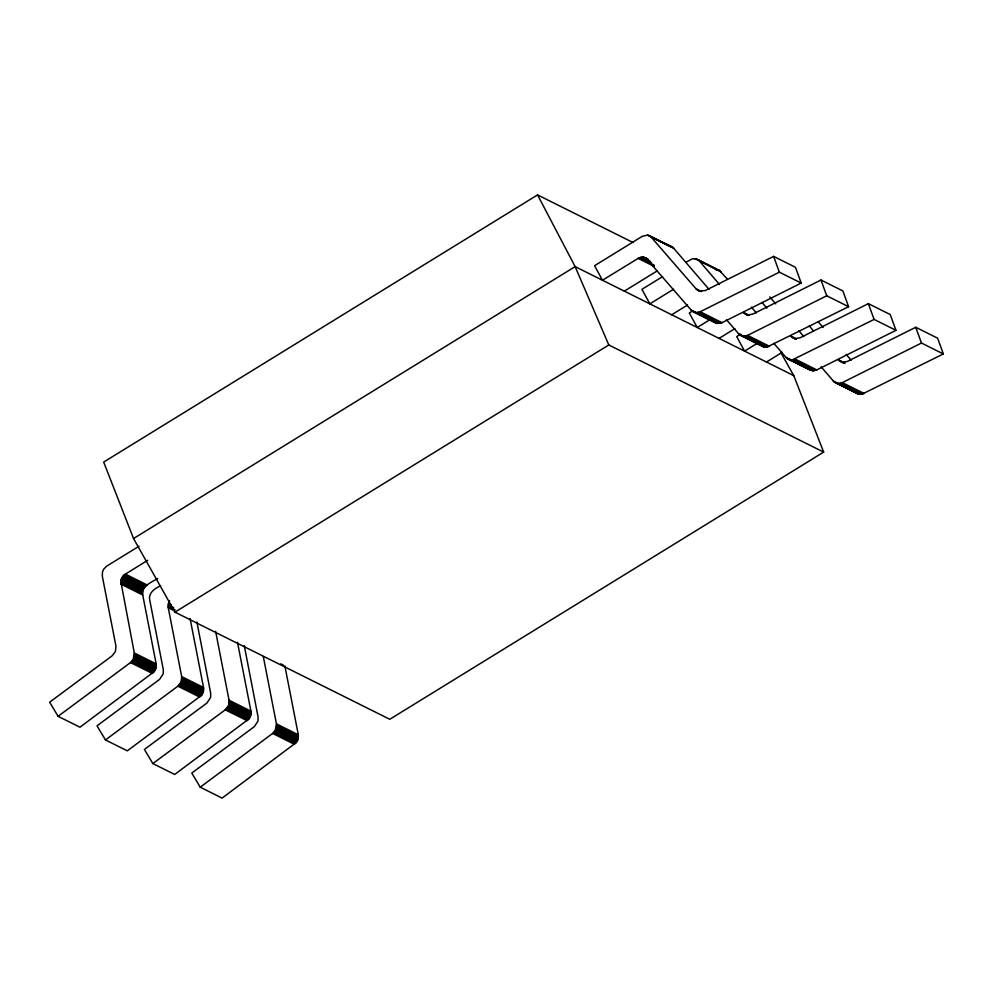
<?xml version="1.0" encoding="UTF-8"?>
<svg xmlns="http://www.w3.org/2000/svg" width="993" height="993" viewBox="0 0 993 993"><rect width="100%" height="100%" fill="white"/><g stroke="black" fill="none" stroke-linecap="round" stroke-linejoin="round"><path stroke-width="1.49" d="M139.032 546.224L106.748 566.097L103.682 569.163L102.49 571.856L102.304 576.151L115.97 646.195L115.436 651.495L112.172 655.79L49.65 702.2L58.09 716.313L130.505 662.567L133.186 659.513L134.303 652.972L120.774 581.253L121.556 578.423L124.162 574.91L147.709 560.275M58.09 716.313L79.961 727.224L154.3 671.566L156.05 667.867L156.162 663.87L142.731 595.006C141.043 586.019 151.855 582.134 157.726 578.485M160.581 585.758C155.206 588.241 148.218 592.796 149.682 599.772L163.336 669.816L163.237 673.825L159.55 679.423L97.029 725.821L105.469 739.934L177.884 686.188L181.148 681.893L181.682 676.593L168.251 607.728L168.438 603.434L169.629 600.753M105.469 739.934L127.327 750.845L201.678 695.187L203.428 691.5L203.54 687.491L190.11 618.639M196.899 621.978L210.715 693.449L210.615 697.446L206.929 703.044L144.407 749.454L152.848 763.567L225.262 709.821L228.527 705.526L229.048 700.214L215.63 631.362M152.848 763.567L174.706 774.466L249.044 718.82L250.807 715.121L250.919 711.125L237.488 642.26M244.278 645.611L258.093 717.07L257.981 721.067L254.307 726.665L191.786 773.075L200.226 787.188L272.641 733.442L275.309 730.389L276.426 723.847L263.294 656.485M200.226 787.188L222.084 798.099L296.423 742.441L298.185 738.742L298.297 734.746L284.867 665.893M633.199 242.602L537.561 194.901L103.682 462.08L133.546 538.541L174.942 612.147L389.777 719.28L823.656 452.1L793.792 375.652L780.995 352.9M133.546 538.541L575.133 266.608L793.792 375.652M648.516 259.31L643.278 257.15L639.281 257.708L602.466 280.237L594.571 265.714L642.334 236.297L647.597 235.093L673.068 247.53L709.014 289.323M624.324 291.148L657.254 270.878M662.604 276.613L641.937 289.335L649.844 303.87L673.539 289.273M685.84 262.301L692.295 258.85L696.267 258.999L719.342 270.431L727.385 279.083M174.942 612.147L608.808 344.968L823.656 452.1M671.702 314.769L687.504 305.037M693.188 310.573L689.316 312.956L697.223 327.491L710.38 319.386M719.081 338.39L734.882 328.658M740.567 334.194L736.694 336.59L744.589 351.112L757.758 343.007M766.459 362.023L782.261 352.292M645.785 257.944L691.96 310.97L717.132 323.408L722.072 322.651L801.214 283.067L795.467 267.291L773.597 256.393L705.266 290.564L699.134 291.011L696.143 288.926L650.105 235.9M691.96 310.97L696.503 312.621L700.214 311.74L779.356 272.169L801.214 283.067M726.392 319.634L739.338 334.591L763.319 346.718L767.006 347.066L848.593 306.688L842.846 290.924L820.975 280.014L752.644 314.185L747.704 314.955L743.521 312.547L748.983 315.277M739.338 334.591L743.881 336.255L747.58 335.373L826.735 295.79L848.593 306.688M808.575 369.123L813.118 370.774L816.829 369.905L895.971 330.321L890.225 314.545L868.354 303.647L800.023 337.819L795.083 338.576L790.9 336.18L796.361 338.898M773.77 343.268L786.717 358.225L788.827 359.441L792.513 359.789L874.101 319.411L895.971 330.321M821.137 366.889L834.095 381.846L858.076 393.973L861.75 394.308L943.35 353.942L937.603 338.166L915.732 327.268L847.401 361.44L842.461 362.209L838.278 359.801L845.105 363.202M834.095 381.846L838.626 383.497L842.337 382.615L921.479 343.044L943.35 353.942M715.506 269.575L719.342 270.431M671.963 246.798L659.898 241.225M648.888 235.378L673.068 247.53M696.267 258.999L720.446 271.151M647.597 235.093L653.071 237.823M694.976 258.714L716.847 269.624M652.153 237.55L674.011 248.461M697.483 259.521L721.39 272.082M644.581 257.435L647.312 258.788M643.278 257.15L647.386 259.185M641.95 257.088L650.142 261.184M640.597 257.286L651.532 262.735M639.281 257.708L654.313 265.205M638.015 258.341L654.412 266.521M696.143 288.926L701.604 291.644M697.024 289.795L699.755 291.16M744.402 313.416L748.499 315.464M791.781 337.049L795.877 339.085M839.147 360.67L843.256 362.718M745.408 314.123L748.139 315.476M792.786 337.744L795.517 339.109M840.165 361.365L844 363.252M700.214 311.74L722.072 322.651M747.58 335.373L769.451 346.272M794.959 358.994L816.829 369.905M842.337 382.615L864.208 393.526M698.998 312.236L720.868 323.147M746.376 335.87L768.247 346.768M793.755 359.491L815.625 370.389M841.133 383.112L863.004 394.022M697.756 312.534L719.627 323.433M745.135 336.155L767.006 347.066M792.513 359.789L814.372 370.687M839.892 383.41L861.75 394.308M696.503 312.621L718.361 323.532M743.881 336.255L765.74 347.153M791.26 359.876L813.118 370.774M838.626 383.497L860.497 394.407M691.078 310.101L696.54 312.832M707.475 318.281L713.83 321.881M738.457 333.735L742.553 335.771M745.284 337.136L756.219 342.585M785.835 357.356L789.931 359.404M804.963 366.889L807.694 368.254M833.214 380.977L855.954 392.756M695.261 312.51L717.132 323.408M742.64 336.13L764.511 347.041M790.018 359.764L811.889 370.662M837.397 383.385L859.268 394.283M786.717 358.225L807.21 368.44M692.965 311.678L715.941 323.097M740.344 335.299L763.319 346.718M787.722 358.92L810.698 370.339M835.101 382.553L858.076 393.973M125.317 574.066L147.187 584.964M124.162 574.91L146.021 585.82M123.12 575.94L144.99 586.838M122.251 577.119L144.109 588.03M121.556 578.423L143.414 589.333M121.059 579.813L142.918 590.711M168.438 603.434L171.168 604.799M120.774 581.253L142.644 592.151M168.152 604.874L173.614 607.604M120.712 582.692L142.57 593.603M168.09 606.313L174.917 609.727M120.873 584.107L142.731 595.006M168.251 607.728L175.078 611.142M280.771 663.845L283.502 665.211M134.303 652.972L156.162 663.87M181.682 676.593L203.54 687.491M229.048 700.214L250.919 711.125M276.426 723.847L298.297 734.746M134.452 654.288L156.323 665.186M181.831 677.909L203.702 688.807M229.209 701.53L251.08 712.44M276.588 725.163L298.446 736.061M134.415 655.628L156.286 666.526M181.793 679.249L203.664 690.16M229.172 702.87L251.043 713.781M276.55 726.504L298.421 737.402M134.192 656.969L156.05 667.867M181.57 680.59L203.428 691.5M228.949 704.211L250.807 715.121M276.315 727.844L298.185 738.742M133.77 658.272L155.64 669.183M181.148 681.893L203.019 692.804M228.527 705.526L250.397 716.425M275.905 729.147L297.776 740.058M133.186 659.513L155.045 670.424M180.565 683.134L202.423 694.045M227.943 706.768L249.802 717.666M275.309 730.389L297.18 741.299M132.429 660.655L154.3 671.566M179.807 684.289L201.678 695.187M227.186 707.91L249.044 718.82M274.564 731.531L296.423 742.441M131.535 661.686L153.394 672.584M178.901 685.307L200.772 696.217M226.28 708.94L248.151 719.838M273.658 732.561L295.529 743.459M130.505 662.567L152.376 673.465M177.884 686.188L199.754 697.098M225.262 709.821L247.133 720.719M272.641 733.442L294.499 744.34M818.145 321.67L823.147 327.504M846.135 354.364L851.138 360.198M809.283 325.94L813.279 330.607M769.774 296.87L775.769 303.883M798.769 330.731L803.759 336.565M761.904 302.319L766.894 308.153M751.391 307.11L756.381 312.944M699.531 261.184L719.528 284.532M537.561 194.901L575.133 266.608L608.808 344.968M915.732 327.268L921.479 343.044M868.354 303.647L874.101 319.411M820.975 280.014L826.735 295.79M773.597 256.393L779.356 272.169"/></g></svg>
